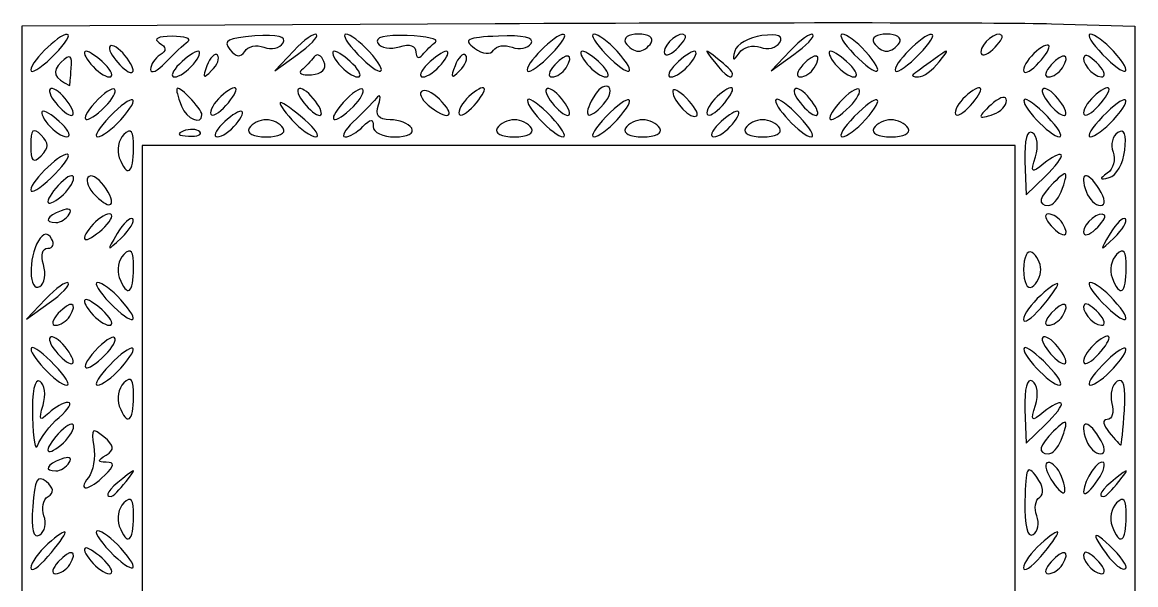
# Model space of a CAD drawing. Extents: x 3 to 159, y 5 to 166.
# Drawn here: x 112.89 to 158.79, y 134.67 to 157.84 of the extents above; entities that cross this region are included whole.
import ezdxf

# ---------------------------------------------------------------- set-up
doc = ezdxf.new("R2010")
doc.units = 0
doc.layers.get('0').update_dxf_attribs({"linetype": 'CONTINUOUS'})

msp = doc.modelspace()

# ---------------------------------------------------------------- linework, layer by layer
at = {"color": 7}
for points in [[(112.88889, 134.767219), (112.88889, 157.691926), (132.37986, 157.78597)], [(155.310417, 157.779046), (158.75, 157.678076), (158.75, 134.760295), (158.75, 111.842513), (135.819444, 111.842513), (112.88889, 111.842513), (112.88889, 134.767219)], [(124.079783, 156.66307), (123.295833, 155.838102), (124.231421, 156.50628)], [(144.540893, 156.66307), (143.756944, 155.838102), (144.692531, 156.50628)], [(154.221804, 152.121895), (154.276184, 150.73404), (155.054752, 151.484806)], [(113.849227, 146.432515), (113.065277, 145.607547), (114.000865, 146.275725)], [(154.221804, 141.891348), (154.276184, 140.503492), (155.054752, 141.254258)]]:
    msp.add_lwpolyline(points, dxfattribs=at)
for points in [[(114.7841, 157.319287)], [(119.714349, 157.042167)], [(125.015371, 157.331248)], [(129.924937, 157.023759)], [(135.24521, 157.319287)], [(138.818056, 156.99807)], [(140.217057, 157.297979)], [(145.476481, 157.331248)], [(149.04861, 156.99807)], [(150.414654, 157.319287)], [(153.269834, 157.297979)], [(122.847383, 156.809579)], [(127.178348, 156.643129)], [(133.077937, 156.809579)], [(137.408901, 156.643129)], [(143.308493, 156.809579)], [(147.639458, 156.643129)], [(155.222223, 156.839678)], [(157.870014, 156.643129)], [(116.290675, 156.116125)], [(117.122223, 156.468903)], [(119.944444, 156.116125)], [(120.934647, 156.478238)], [(125.324648, 156.217857)], [(126.521231, 156.116125)], [(130.175, 156.116125)], [(131.1652, 156.478238)], [(136.751788, 156.116125)], [(140.405556, 156.116125)], [(146.982341, 156.116125)], [(150.681111, 156.20432)], [(157.264605, 156.080544)], [(114.908026, 155.932667)], [(135.304784, 155.963207)], [(142.169444, 155.720151)], [(145.53534, 155.963207)], [(155.765894, 155.963207)], [(137.076982, 155.152569)], [(114.652777, 154.705014)], [(121.708333, 155.075789)], [(124.883333, 154.705014)], [(131.93889, 155.075789)], [(135.11389, 154.705014)], [(140.271164, 154.713414)], [(142.169444, 155.075789)], [(145.344444, 154.705014)], [(152.4, 155.075789)], [(155.575, 154.705014)], [(157.691667, 155.075789)], [(116.307476, 154.369035)], [(126.53803, 154.369035)], [(130.082607, 154.671416)], [(146.999142, 154.369035)], [(153.458333, 154.609564)], [(116.947791, 153.825232)], [(120.297223, 154.024657)], [(124.530556, 153.82307)], [(134.685363, 153.952229)], [(137.408901, 153.825232)], [(144.915919, 153.952229)], [(147.639458, 153.825232)], [(155.146473, 153.952229)], [(157.870014, 153.825232)], [(114.526788, 153.646681)], [(120.201679, 153.330652)], [(121.708333, 153.646681)], [(123.64861, 153.470292)], [(126.929444, 153.540847)], [(133.879167, 153.470292)], [(139.170833, 153.470292)], [(142.169444, 153.646681)], [(144.109723, 153.470292)], [(149.40139, 153.470292)], [(113.665, 153.18807)], [(117.475, 152.658903)], [(153.81111, 134.773069), (153.81111, 152.764736), (135.819444, 152.764736), (117.827777, 152.764736), (117.827777, 134.773069), (117.827777, 116.781403), (135.819444, 116.781403), (153.81111, 116.781403)], [(158.336083, 152.564901)], [(114.7841, 152.380398)], [(155.712687, 152.374037)], [(115.005556, 151.422019)], [(116.349047, 150.978029)], [(155.713644, 150.853311)], [(157.26704, 150.984804)], [(114.826669, 149.938473)], [(117.440646, 149.741682)], [(157.503167, 149.889645)], [(158.36287, 149.741682)], [(116.290675, 149.413347)], [(155.765894, 149.566266)], [(113.761412, 147.855536)], [(117.475, 147.720014)], [(154.869444, 147.649458)], [(158.397223, 147.720014)], [(114.784815, 147.100693)], [(155.575, 147.052557)], [(116.947791, 146.412573)], [(157.870014, 146.412573)], [(114.843674, 145.732651)], [(116.290675, 145.88557)], [(155.765894, 145.732651)], [(157.264605, 145.849989)], [(157.691667, 144.845234)], [(114.652777, 144.474458)], [(116.307476, 144.13848)], [(155.575, 144.474458)], [(114.224252, 143.721684)], [(155.146473, 143.721673)], [(116.947791, 143.594688)], [(157.870014, 143.594677)], [(117.475, 142.428357)], [(155.712687, 142.143488)], [(158.319563, 141.856481)], [(114.409196, 141.56405)], [(115.005556, 141.191472)], [(155.713644, 140.622766)], [(157.26704, 140.754259)], [(114.826669, 139.707927)], [(157.467255, 139.701196)], [(116.290685, 139.1828)], [(155.72195, 139.13231)], [(117.167223, 138.918217)], [(158.089444, 138.918217)], [(113.782933, 137.514576)], [(117.475, 137.489467)], [(154.705156, 137.514576)], [(158.397223, 137.489467)], [(114.652777, 136.822)], [(155.575, 136.822)], [(116.947791, 136.182018)], [(157.711711, 136.282173)], [(114.843674, 135.502094)], [(116.290675, 135.655013)], [(155.765894, 135.502094)], [(157.264605, 135.619432)]]:
    msp.add_lwpolyline(points, close=True, dxfattribs=at)
for points in [[(114.7841, 157.319287), (114.60394, 157.524744), (113.241667, 156.24705), (113.241667, 155.872616)], [(132.37986, 157.78597), (143.099896, 157.837694), (153.418646, 157.834578), (155.310417, 157.779046)], [(135.24521, 157.319287), (135.06505, 157.524744), (133.702777, 156.24705), (133.702777, 155.872616)], [(140.217057, 157.297979), (140.018281, 157.507228), (139.347223, 156.976902), (139.347223, 156.610563)], [(150.414654, 157.319287), (150.234494, 157.524744), (148.872223, 156.24705), (148.872223, 155.872616)], [(153.269834, 157.297979), (153.071057, 157.507228), (152.4, 156.976902), (152.4, 156.610563)], [(114.076382, 156.368264), (114.535477, 156.811671), (114.85395, 157.239631), (114.7841, 157.319287)], [(119.0625, 157.262653), (118.491696, 157.262653), (118.278061, 157.155837), (118.533333, 156.99807)], [(118.533333, 156.99807), (118.839258, 156.808998), (118.850008, 156.664618), (118.570997, 156.49218)], [(118.794742, 156.179121), (119.13254, 156.532529), (119.546367, 156.920899), (119.714349, 157.042167)], [(119.714349, 157.042167), (119.88233, 157.163434), (119.589, 157.262653), (119.0625, 157.262653)], [(122.471818, 157.273186), (121.36446, 157.19553), (121.144916, 157.076775), (121.443208, 156.716788)], [(123.640257, 156.984552), (123.802211, 157.246596), (123.424201, 157.339974), (122.471818, 157.273186)], [(122.847383, 156.809579), (123.151792, 156.692766), (123.508587, 156.771504), (123.640257, 156.984552)], [(125.015371, 157.331248), (124.931972, 157.417483), (124.510956, 157.116803), (124.079783, 156.66307)], [(124.231421, 156.50628), (124.745993, 156.873778), (125.09877, 157.245014), (125.015371, 157.331248)], [(126.227324, 157.350847), (126.056525, 157.350847), (126.279563, 156.975226), (126.722971, 156.516132)], [(127.178348, 156.643129), (126.826084, 157.032374), (126.398126, 157.350847), (126.227324, 157.350847)], [(128.758677, 157.29068), (127.839713, 157.326689), (127.39556, 157.214253), (127.539126, 156.981953)], [(127.539126, 156.981953), (127.663321, 156.781004), (128.069073, 156.713122), (128.440802, 156.831103)], [(129.924937, 157.023759), (130.07844, 157.139416), (129.553629, 157.259531), (128.758677, 157.29068)], [(129.38125, 156.494197), (129.526771, 156.669798), (129.771428, 156.908101), (129.924937, 157.023759)], [(132.519994, 157.268752), (131.20401, 157.211478), (131.04472, 157.1322), (131.531074, 156.776569)], [(133.860032, 156.967107), (134.008535, 157.207391), (133.538936, 157.313098), (132.519994, 157.268752)], [(134.537492, 156.368264), (134.996587, 156.811671), (135.31506, 157.239631), (135.24521, 157.319287)], [(136.45788, 157.350847), (136.287079, 157.350847), (136.51012, 156.975226), (136.953527, 156.516132)], [(137.408901, 156.643129), (137.056641, 157.032374), (136.628682, 157.350847), (136.45788, 157.350847)], [(138.28889, 157.350847), (137.877931, 157.350847), (137.639806, 157.192097), (137.759723, 156.99807)], [(137.759723, 156.99807), (137.879638, 156.804042), (138.117763, 156.645292), (138.28889, 156.645292)], [(138.818056, 156.99807), (138.937971, 157.192097), (138.699846, 157.350847), (138.28889, 157.350847)], [(138.28889, 156.645292), (138.460014, 156.645292), (138.698139, 156.804042), (138.818056, 156.99807)], [(139.840809, 156.719577), (140.112282, 156.969762), (140.281594, 157.230043), (140.217057, 157.297979)], [(143.380717, 157.289708), (142.841459, 157.226321), (142.336232, 156.936333), (142.257989, 156.645292)], [(143.308493, 156.809579), (143.612902, 156.692766), (143.974291, 156.77894), (144.111578, 157.001074)], [(144.111578, 157.001074), (144.281419, 157.275883), (144.047848, 157.368125), (143.380717, 157.289708)], [(145.476481, 157.331248), (145.393082, 157.417483), (144.972066, 157.116803), (144.540893, 156.66307)], [(144.692531, 156.50628), (145.207104, 156.873778), (145.559883, 157.245014), (145.476481, 157.331248)], [(146.688437, 157.350847), (146.517635, 157.350847), (146.740676, 156.975226), (147.184081, 156.516132)], [(147.639458, 156.643129), (147.287194, 157.032374), (146.859236, 157.350847), (146.688437, 157.350847)], [(148.519444, 157.350847), (148.108487, 157.350847), (147.870362, 157.192097), (147.990277, 156.99807)], [(147.990277, 156.99807), (148.110194, 156.804042), (148.348319, 156.645292), (148.519444, 156.645292)], [(149.04861, 156.99807), (149.168527, 157.192097), (148.930402, 157.350847), (148.519444, 157.350847)], [(148.519444, 156.645292), (148.690571, 156.645292), (148.928696, 156.804042), (149.04861, 156.99807)], [(149.706936, 156.368264), (150.16603, 156.811671), (150.484504, 157.239631), (150.414654, 157.319287)], [(152.893586, 156.719577), (153.165059, 156.969762), (153.334371, 157.230043), (153.269834, 157.297979)], [(155.222223, 156.839678), (155.222223, 156.974308), (154.984098, 156.886835), (154.693056, 156.645292)], [(156.918991, 157.350847), (156.748192, 157.350847), (156.97123, 156.975226), (157.414637, 156.516132)], [(157.870014, 156.643129), (157.517751, 157.032374), (157.089792, 157.350847), (156.918991, 157.350847)], [(114.908026, 155.932667), (114.950502, 156.496519), (114.870497, 156.547518), (114.492974, 156.19725)], [(115.516723, 156.645292), (115.382093, 156.645292), (115.469567, 156.407167), (115.71111, 156.116125)], [(116.290675, 156.116125), (115.999633, 156.407167), (115.651354, 156.645292), (115.516723, 156.645292)], [(116.507196, 156.853414), (116.312836, 156.659054), (117.238582, 155.60077), (117.437077, 155.790403)], [(117.122223, 156.468903), (116.872896, 156.769323), (116.596136, 156.942352), (116.507196, 156.853414)], [(120.138833, 156.645292), (120.004202, 156.645292), (119.655921, 156.407167), (119.364879, 156.116125)], [(119.944444, 156.116125), (120.185987, 156.407167), (120.273464, 156.645292), (120.138833, 156.645292)], [(120.934647, 156.478238), (120.82603, 156.586854), (120.62877, 156.391062), (120.49629, 156.043145)], [(121.443208, 156.716788), (121.704735, 156.401171), (121.895608, 156.377506), (122.058176, 156.640542)], [(122.058176, 156.640542), (122.18783, 156.850326), (122.542969, 156.926392), (122.847383, 156.809579)], [(125.324648, 156.217857), (125.22195, 156.485483), (125.039107, 156.572077), (124.91833, 156.410287)], [(125.74728, 156.645292), (125.612649, 156.645292), (125.700123, 156.407167), (125.941667, 156.116125)], [(126.521231, 156.116125), (126.230189, 156.407167), (125.881911, 156.645292), (125.74728, 156.645292)], [(126.722971, 156.516132), (127.688308, 155.516645), (128.095124, 155.6301), (127.178348, 156.643129)], [(128.440802, 156.831103), (128.857534, 156.96337), (129.116667, 156.878701), (129.116667, 156.610268)], [(129.116667, 156.610268), (129.116667, 156.368166), (129.23411, 156.316643), (129.38125, 156.494197)], [(130.369387, 156.645292), (130.234756, 156.645292), (129.886477, 156.407167), (129.595436, 156.116125)], [(130.175, 156.116125), (130.416543, 156.407167), (130.504017, 156.645292), (130.369387, 156.645292)], [(131.1652, 156.478238), (131.056584, 156.586854), (130.859326, 156.391062), (130.726847, 156.043145)], [(131.531074, 156.776569), (131.880131, 156.521333), (132.193107, 156.485817), (132.317638, 156.687312)], [(132.317638, 156.687312), (132.43139, 156.871372), (132.773526, 156.926392), (133.077937, 156.809579)], [(133.077937, 156.809579), (133.382345, 156.692766), (133.734289, 156.763654), (133.860032, 156.967107)], [(135.304784, 155.963207), (135.666755, 156.54889), (135.341865, 156.630106), (134.835395, 156.080544)], [(135.977834, 156.645292), (135.843203, 156.645292), (135.93068, 156.407167), (136.172223, 156.116125)], [(136.751788, 156.116125), (136.460746, 156.407167), (136.112464, 156.645292), (135.977834, 156.645292)], [(136.953527, 156.516132), (137.918865, 155.516645), (138.32568, 155.6301), (137.408901, 156.643129)], [(139.347223, 156.610563), (139.347223, 156.420336), (139.569336, 156.469393), (139.840809, 156.719577)], [(140.599943, 156.645292), (140.465313, 156.645292), (140.117034, 156.407167), (139.825992, 156.116125)], [(140.405556, 156.116125), (140.6471, 156.407167), (140.734574, 156.645292), (140.599943, 156.645292)], [(141.552083, 156.337512), (140.992556, 156.776323), (140.980078, 156.763845), (141.418889, 156.20432)], [(142.257989, 156.645292), (142.149346, 156.241178), (142.191266, 156.22316), (142.435376, 156.569046)], [(142.435376, 156.569046), (142.611179, 156.818152), (143.004082, 156.926392), (143.308493, 156.809579)], [(145.53534, 155.963207), (145.897312, 156.54889), (145.572419, 156.630106), (145.065951, 156.080544)], [(146.20839, 156.645292), (146.07376, 156.645292), (146.161233, 156.407167), (146.402777, 156.116125)], [(146.982341, 156.116125), (146.6913, 156.407167), (146.343021, 156.645292), (146.20839, 156.645292)], [(147.184081, 156.516132), (148.149418, 155.516645), (148.556237, 155.6301), (147.639458, 156.643129)], [(150.681111, 156.20432), (151.128965, 156.77538), (151.112366, 156.782867), (150.459723, 156.304144)], [(152.4, 156.610563), (152.4, 156.420336), (152.622112, 156.469393), (152.893586, 156.719577)], [(154.693056, 156.645292), (154.402015, 156.403749), (154.16389, 156.055471), (154.16389, 155.871342)], [(154.693056, 156.065728), (154.984098, 156.35677), (155.222223, 156.705047), (155.222223, 156.839678)], [(155.765894, 155.963207), (156.127865, 156.54889), (155.802976, 156.630106), (155.296508, 156.080544)], [(157.264605, 156.080544), (157.014418, 156.352016), (156.754139, 156.521328), (156.6862, 156.456793)], [(157.414637, 156.516132), (158.379975, 155.516645), (158.78679, 155.6301), (157.870014, 156.643129)], [(113.241667, 155.872616), (113.241667, 155.701815), (113.617288, 155.924857), (114.076382, 156.368264)], [(114.492974, 156.19725), (114.089685, 155.823082), (114.207144, 155.501059), (114.84229, 155.239583)], [(115.71111, 156.116125), (115.952654, 155.825083), (116.30093, 155.586958), (116.485059, 155.586958)], [(116.485059, 155.586958), (116.669188, 155.586958), (116.581716, 155.825083), (116.290675, 156.116125)], [(117.437077, 155.790403), (117.513235, 155.863159), (117.371548, 156.168483), (117.122223, 156.468903)], [(118.570997, 156.49218), (118.356253, 156.359462), (118.180556, 156.090154), (118.180556, 155.893718)], [(118.180556, 155.893718), (118.180556, 155.697282), (118.45694, 155.825714), (118.794742, 156.179121)], [(119.364879, 156.116125), (119.073837, 155.825083), (118.986366, 155.586958), (119.170495, 155.586958)], [(119.170495, 155.586958), (119.354624, 155.586958), (119.7029, 155.825083), (119.944444, 156.116125)], [(120.693775, 155.845662), (120.934872, 156.084963), (121.043263, 156.369622), (120.934647, 156.478238)], [(124.91833, 156.410287), (124.797553, 156.248498), (124.563576, 156.005577), (124.398381, 155.870463)], [(124.804699, 155.678033), (125.249096, 155.711508), (125.44207, 155.911858), (125.324648, 156.217857)], [(125.941667, 156.116125), (126.18321, 155.825083), (126.531486, 155.586958), (126.715615, 155.586958)], [(126.715615, 155.586958), (126.899744, 155.586958), (126.812273, 155.825083), (126.521231, 156.116125)], [(129.595436, 156.116125), (129.304394, 155.825083), (129.216923, 155.586958), (129.401051, 155.586958)], [(129.401051, 155.586958), (129.58518, 155.586958), (129.933457, 155.825083), (130.175, 156.116125)], [(130.924332, 155.845662), (131.165428, 156.084963), (131.273817, 156.369622), (131.1652, 156.478238)], [(133.702777, 155.872616), (133.702777, 155.701815), (134.078398, 155.924857), (134.537492, 156.368264)], [(134.835395, 156.080544), (134.585213, 155.809072), (134.536156, 155.586958), (134.726384, 155.586958)], [(136.172223, 156.116125), (136.413767, 155.825083), (136.762043, 155.586958), (136.946172, 155.586958)], [(136.946172, 155.586958), (137.130301, 155.586958), (137.042829, 155.825083), (136.751788, 156.116125)], [(139.825992, 156.116125), (139.53495, 155.825083), (139.447479, 155.586958), (139.631608, 155.586958)], [(139.631608, 155.586958), (139.815737, 155.586958), (140.164013, 155.825083), (140.405556, 156.116125)], [(141.418889, 156.20432), (141.879746, 155.616681), (142.169444, 155.429803), (142.169444, 155.720151)], [(142.169444, 155.720151), (142.169444, 155.793408), (141.891631, 156.07122), (141.552083, 156.337512)], [(145.065951, 156.080544), (144.815769, 155.809072), (144.76671, 155.586958), (144.95694, 155.586958)], [(146.402777, 156.116125), (146.64432, 155.825083), (146.992597, 155.586958), (147.176725, 155.586958)], [(147.176725, 155.586958), (147.360854, 155.586958), (147.273383, 155.825083), (146.982341, 156.116125)], [(148.872223, 155.872616), (148.872223, 155.701815), (149.247841, 155.924857), (149.706936, 156.368264)], [(150.459723, 156.304144), (150.071667, 156.019499), (149.688021, 155.741687), (149.607175, 155.686783)], [(149.828565, 155.586958), (150.031172, 155.586958), (150.414818, 155.864771), (150.681111, 156.20432)], [(154.16389, 155.871342), (154.16389, 155.687213), (154.402015, 155.774687), (154.693056, 156.065728)], [(155.296508, 156.080544), (155.046323, 155.809072), (154.997266, 155.586958), (155.187494, 155.586958)], [(156.6862, 156.456793), (156.476954, 156.258017), (157.007277, 155.586958), (157.373616, 155.586958)], [(157.373616, 155.586958), (157.563844, 155.586958), (157.514787, 155.809072), (157.264605, 156.080544)], [(114.84229, 155.239583), (114.849513, 155.236619), (114.879088, 155.548499), (114.908026, 155.932667)], [(120.49629, 156.043145), (120.304846, 155.540367), (120.345367, 155.499846), (120.693775, 155.845662)], [(124.398381, 155.870463), (124.233186, 155.735348), (124.416029, 155.648755), (124.804699, 155.678033)], [(130.726847, 156.043145), (130.535402, 155.540367), (130.57592, 155.499846), (130.924332, 155.845662)], [(134.726384, 155.586958), (134.916608, 155.586958), (135.176887, 155.75627), (135.304784, 155.963207)], [(144.95694, 155.586958), (145.147165, 155.586958), (145.407443, 155.75627), (145.53534, 155.963207)], [(149.607175, 155.686783), (149.526331, 155.631879), (149.62596, 155.586958), (149.828565, 155.586958)], [(155.187494, 155.586958), (155.377719, 155.586958), (155.638, 155.75627), (155.765894, 155.963207)], [(114.652777, 154.705014), (114.403452, 155.005434), (114.12669, 155.178463), (114.037753, 155.089525)], [(116.691685, 155.076754), (116.602722, 155.165717), (116.241722, 154.920033), (115.889458, 154.530788)], [(119.768056, 154.755411), (119.193712, 155.329755), (119.12178, 155.244287), (119.453022, 154.381089)], [(121.708333, 155.075789), (121.708333, 155.21042), (121.470208, 155.122946), (121.179167, 154.881403)], [(124.883333, 154.705014), (124.634009, 155.005434), (124.357246, 155.178463), (124.268307, 155.089525)], [(126.922242, 155.076754), (126.833278, 155.165717), (126.472275, 154.920033), (126.120014, 154.530788)], [(131.93889, 155.075789), (131.93889, 155.21042), (131.700765, 155.122946), (131.409723, 154.881403)], [(135.11389, 154.705014), (134.864562, 155.005434), (134.587803, 155.178463), (134.498863, 155.089525)], [(137.076982, 155.152569), (136.94632, 155.283231), (136.691727, 155.156609), (136.51122, 154.871186)], [(136.743387, 154.343837), (137.057524, 154.657977), (137.207646, 155.021906), (137.076982, 155.152569)], [(140.271164, 154.713414), (139.957024, 155.027554), (139.7, 155.146238), (139.7, 154.977157)], [(142.169444, 155.075789), (142.169444, 155.21042), (141.931319, 155.122946), (141.640277, 154.881403)], [(145.344444, 154.705014), (145.095119, 155.005434), (144.818357, 155.178463), (144.72942, 155.089525)], [(147.383352, 155.076754), (147.294388, 155.165717), (146.933388, 154.920033), (146.581125, 154.530788)], [(152.4, 155.075789), (152.4, 155.21042), (152.161875, 155.122946), (151.870833, 154.881403)], [(155.575, 154.705014), (155.325675, 155.005434), (155.048913, 155.178463), (154.959973, 155.089525)], [(157.691667, 155.075789), (157.691667, 155.21042), (157.453542, 155.122946), (157.1625, 154.881403)], [(114.037753, 155.089525), (113.843393, 154.895165), (114.769138, 153.836881), (114.967631, 154.026514)], [(114.967631, 154.026514), (115.043789, 154.09927), (114.902104, 154.404594), (114.652777, 154.705014)], [(116.307476, 154.369035), (116.607757, 154.669316), (116.780649, 154.987789), (116.691685, 155.076754)], [(116.947791, 153.825232), (117.86457, 154.838262), (117.457752, 154.951716), (116.492414, 153.952229)], [(120.297223, 154.024657), (120.297223, 154.13553), (120.059098, 154.464369), (119.768056, 154.755411)], [(121.179167, 154.881403), (120.888125, 154.63986), (120.65, 154.291582), (120.65, 154.107453)], [(121.179167, 154.30184), (121.470208, 154.592881), (121.708333, 154.941159), (121.708333, 155.075789)], [(124.268307, 155.089525), (124.073949, 154.895165), (124.999694, 153.836881), (125.198188, 154.026514)], [(125.198188, 154.026514), (125.274345, 154.09927), (125.132658, 154.404594), (124.883333, 154.705014)], [(127.47425, 154.701838), (127.310428, 154.506062), (126.887237, 154.0695), (126.533828, 153.731699)], [(126.53803, 154.369035), (126.83831, 154.669316), (127.011205, 154.987789), (126.922242, 155.076754)], [(127.573519, 154.440431), (127.689494, 154.800956), (127.648195, 154.909707), (127.47425, 154.701838)], [(129.340536, 154.98768), (129.223439, 154.870584), (129.402726, 154.573623), (129.738956, 154.327767)], [(130.082607, 154.671416), (129.791566, 154.962458), (129.457633, 155.104776), (129.340536, 154.98768)], [(131.409723, 154.881403), (131.118681, 154.63986), (130.880556, 154.291582), (130.880556, 154.107453)], [(131.409723, 154.30184), (131.700765, 154.592881), (131.93889, 154.941159), (131.93889, 155.075789)], [(134.685363, 153.952229), (134.241953, 154.411322), (133.813995, 154.729795), (133.734336, 154.659947)], [(134.498863, 155.089525), (134.304503, 154.895165), (135.230248, 153.836881), (135.428744, 154.026514)], [(135.428744, 154.026514), (135.504902, 154.09927), (135.363215, 154.404594), (135.11389, 154.705014)], [(136.51122, 154.871186), (135.984147, 154.037763), (136.122667, 153.72312), (136.743387, 154.343837)], [(137.408901, 153.825232), (138.32568, 154.838262), (137.918865, 154.951716), (136.953527, 153.952229)], [(139.7, 154.977157), (139.7, 154.577632), (140.488858, 153.788777), (140.688618, 153.988539)], [(140.688618, 153.988539), (140.773158, 154.07308), (140.585304, 154.399273), (140.271164, 154.713414)], [(141.640277, 154.881403), (141.349235, 154.63986), (141.11111, 154.291582), (141.11111, 154.107453)], [(141.640277, 154.30184), (141.931319, 154.592881), (142.169444, 154.941159), (142.169444, 155.075789)], [(144.915919, 153.952229), (144.472509, 154.411322), (144.044551, 154.729795), (143.964893, 154.659947)], [(144.72942, 155.089525), (144.535059, 154.895165), (145.460805, 153.836881), (145.659298, 154.026514)], [(145.659298, 154.026514), (145.735455, 154.09927), (145.593771, 154.404594), (145.344444, 154.705014)], [(146.999142, 154.369035), (147.299423, 154.669316), (147.472315, 154.987789), (147.383352, 155.076754)], [(147.639458, 153.825232), (148.556237, 154.838262), (148.149418, 154.951716), (147.184081, 153.952229)], [(151.870833, 154.881403), (151.579792, 154.63986), (151.341667, 154.291582), (151.341667, 154.107453)], [(151.870833, 154.30184), (152.161875, 154.592881), (152.4, 154.941159), (152.4, 155.075789)], [(153.458333, 154.609564), (153.458333, 154.816047), (153.234176, 154.78176), (152.929167, 154.528625)], [(155.146473, 153.952229), (154.703063, 154.411322), (154.275105, 154.729795), (154.195449, 154.659947)], [(154.959973, 155.089525), (154.765616, 154.895165), (155.691361, 153.836881), (155.889854, 154.026514)], [(155.889854, 154.026514), (155.966012, 154.09927), (155.824325, 154.404594), (155.575, 154.705014)], [(157.1625, 154.881403), (156.871458, 154.63986), (156.633333, 154.291582), (156.633333, 154.107453)], [(157.1625, 154.30184), (157.453542, 154.592881), (157.691667, 154.941159), (157.691667, 155.075789)], [(157.870014, 153.825232), (158.78679, 154.838262), (158.379975, 154.951716), (157.414637, 153.952229)], [(115.889458, 154.530788), (115.141409, 153.704205), (115.502804, 153.564363), (116.307476, 154.369035)], [(119.453022, 154.381089), (119.654278, 153.85662), (120.297223, 153.585162), (120.297223, 154.024657)], [(120.65, 154.107453), (120.65, 153.923324), (120.888125, 154.010798), (121.179167, 154.30184)], [(123.539956, 154.528625), (123.442558, 154.528625), (123.650203, 154.211125), (124.00139, 153.82307)], [(124.530556, 153.82307), (124.083125, 154.211125), (123.637355, 154.528625), (123.539956, 154.528625)], [(126.120014, 154.530788), (125.371966, 153.704205), (125.733358, 153.564363), (126.53803, 154.369035)], [(128.048586, 153.82307), (127.566528, 153.82307), (127.431408, 153.998665), (127.573519, 154.440431)], [(129.738956, 154.327767), (130.53028, 153.749137), (130.767582, 153.986439), (130.082607, 154.671416)], [(130.880556, 154.107453), (130.880556, 153.923324), (131.118681, 154.010798), (131.409723, 154.30184)], [(133.734336, 154.659947), (133.52888, 154.479786), (134.806574, 153.117514), (135.181009, 153.117514)], [(141.11111, 154.107453), (141.11111, 153.923324), (141.349235, 154.010798), (141.640277, 154.30184)], [(143.964893, 154.659947), (143.759436, 154.479786), (145.03713, 153.117514), (145.411563, 153.117514)], [(146.581125, 154.530788), (145.833076, 153.704205), (146.19447, 153.564363), (146.999142, 154.369035)], [(151.341667, 154.107453), (151.341667, 153.923324), (151.579792, 154.010798), (151.870833, 154.30184)], [(152.929167, 154.528625), (152.638125, 154.287082), (152.4, 154.034501), (152.4, 153.967335)], [(152.929167, 154.048274), (153.220208, 154.159957), (153.458333, 154.412538), (153.458333, 154.609564)], [(154.195449, 154.659947), (153.98999, 154.479786), (155.267684, 153.117514), (155.64212, 153.117514)], [(156.633333, 154.107453), (156.633333, 153.923324), (156.871458, 154.010798), (157.1625, 154.30184)], [(113.752834, 154.175847), (113.618203, 154.175847), (113.70568, 153.937722), (113.947223, 153.646681)], [(114.526788, 153.646681), (114.235746, 153.937722), (113.887464, 154.175847), (113.752834, 154.175847)], [(116.492414, 153.952229), (116.04901, 153.493136), (115.825969, 153.117514), (115.99677, 153.117514)], [(115.99677, 153.117514), (116.167569, 153.117514), (116.595528, 153.435987), (116.947791, 153.825232)], [(121.90272, 154.175847), (121.768089, 154.175847), (121.41981, 153.937722), (121.128769, 153.646681)], [(121.708333, 153.646681), (121.949877, 153.937722), (122.037351, 154.175847), (121.90272, 154.175847)], [(122.943056, 153.82307), (122.674917, 153.82307), (122.357417, 153.66432), (122.2375, 153.470292)], [(123.64861, 153.470292), (123.528696, 153.66432), (123.211196, 153.82307), (122.943056, 153.82307)], [(124.00139, 153.82307), (124.352577, 153.435014), (124.798347, 153.117514), (124.99199, 153.117514)], [(124.99199, 153.117514), (125.185633, 153.117514), (124.977993, 153.435014), (124.530556, 153.82307)], [(126.929444, 153.540847), (127.258702, 153.870106), (127.352777, 153.870106), (127.352777, 153.540847)], [(128.940277, 153.470292), (128.820362, 153.66432), (128.419101, 153.82307), (128.048586, 153.82307)], [(133.17361, 153.82307), (132.905471, 153.82307), (132.587971, 153.66432), (132.468056, 153.470292)], [(133.879167, 153.470292), (133.75925, 153.66432), (133.44175, 153.82307), (133.17361, 153.82307)], [(135.181009, 153.117514), (135.351808, 153.117514), (135.12877, 153.493136), (134.685363, 153.952229)], [(136.953527, 153.952229), (136.51012, 153.493136), (136.287079, 153.117514), (136.457881, 153.117514)], [(136.457881, 153.117514), (136.628682, 153.117514), (137.056641, 153.435987), (137.408901, 153.825232)], [(138.465277, 153.82307), (138.197138, 153.82307), (137.879638, 153.66432), (137.759723, 153.470292)], [(139.170833, 153.470292), (139.050916, 153.66432), (138.733416, 153.82307), (138.465277, 153.82307)], [(142.363833, 154.175847), (142.229202, 154.175847), (141.880921, 153.937722), (141.589879, 153.646681)], [(142.169444, 153.646681), (142.410987, 153.937722), (142.498464, 154.175847), (142.363833, 154.175847)], [(143.404167, 153.82307), (143.136027, 153.82307), (142.818527, 153.66432), (142.69861, 153.470292)], [(144.109723, 153.470292), (143.989806, 153.66432), (143.672306, 153.82307), (143.404167, 153.82307)], [(145.411563, 153.117514), (145.582365, 153.117514), (145.359324, 153.493136), (144.915919, 153.952229)], [(147.184081, 153.952229), (146.740676, 153.493136), (146.517635, 153.117514), (146.688437, 153.117514)], [(146.688437, 153.117514), (146.859236, 153.117514), (147.287194, 153.435987), (147.639458, 153.825232)], [(148.695833, 153.82307), (148.427694, 153.82307), (148.110194, 153.66432), (147.990277, 153.470292)], [(149.40139, 153.470292), (149.281473, 153.66432), (148.963973, 153.82307), (148.695833, 153.82307)], [(152.4, 153.967335), (152.4, 153.900168), (152.638125, 153.93659), (152.929167, 154.048274)], [(155.64212, 153.117514), (155.812921, 153.117514), (155.58988, 153.493136), (155.146473, 153.952229)], [(157.414637, 153.952229), (156.97123, 153.493136), (156.748192, 153.117514), (156.918991, 153.117514)], [(156.918991, 153.117514), (157.089793, 153.117514), (157.517751, 153.435987), (157.870014, 153.825232)], [(113.665, 153.18807), (113.335742, 153.517329), (113.241667, 153.423255), (113.241667, 152.764736)], [(113.947223, 153.646681), (114.188767, 153.355639), (114.537043, 153.117514), (114.721172, 153.117514)], [(114.721172, 153.117514), (114.905301, 153.117514), (114.817829, 153.355639), (114.526788, 153.646681)], [(117.475, 152.658903), (117.475, 153.368336), (117.373022, 153.509425), (117.075381, 153.211782)], [(119.525521, 153.358503), (119.244099, 153.245887), (119.327689, 153.162293), (119.738659, 153.145366)], [(120.201679, 153.330651), (120.084456, 153.447876), (119.78018, 153.460409), (119.525521, 153.358503)], [(119.738659, 153.145366), (120.110544, 153.130049), (120.318903, 153.213427), (120.201679, 153.330652)], [(121.128769, 153.646681), (120.837727, 153.355639), (120.750256, 153.117514), (120.934385, 153.117514)], [(120.934385, 153.117514), (121.118514, 153.117514), (121.46679, 153.355639), (121.708333, 153.646681)], [(122.2375, 153.470292), (122.113355, 153.26942), (122.417165, 153.117514), (122.943056, 153.117514)], [(122.943056, 153.117514), (123.468945, 153.117514), (123.772758, 153.26942), (123.64861, 153.470292)], [(126.533828, 153.731699), (126.180424, 153.393897), (126.029612, 153.117514), (126.198691, 153.117514)], [(126.198691, 153.117514), (126.367773, 153.117514), (126.69661, 153.308014), (126.929444, 153.540847)], [(127.352777, 153.540847), (127.352777, 153.308014), (127.759023, 153.117514), (128.255543, 153.117514)], [(128.255543, 153.117514), (128.767552, 153.117514), (129.063933, 153.270211), (128.940277, 153.470292)], [(132.468056, 153.470292), (132.343909, 153.26942), (132.647722, 153.117514), (133.17361, 153.117514)], [(133.17361, 153.117514), (133.699501, 153.117514), (134.003312, 153.26942), (133.879167, 153.470292)], [(137.759723, 153.470292), (137.635575, 153.26942), (137.939388, 153.117514), (138.465277, 153.117514)], [(138.465277, 153.117514), (138.991168, 153.117514), (139.294978, 153.26942), (139.170833, 153.470292)], [(141.589879, 153.646681), (141.298837, 153.355639), (141.211366, 153.117514), (141.395495, 153.117514)], [(141.395495, 153.117514), (141.579624, 153.117514), (141.9279, 153.355639), (142.169444, 153.646681)], [(142.69861, 153.470292), (142.574465, 153.26942), (142.878278, 153.117514), (143.404167, 153.117514)], [(143.404167, 153.117514), (143.930055, 153.117514), (144.233868, 153.26942), (144.109723, 153.470292)], [(147.990277, 153.470292), (147.866132, 153.26942), (148.169945, 153.117514), (148.695833, 153.117514)], [(148.695833, 153.117514), (149.221722, 153.117514), (149.525535, 153.26942), (149.40139, 153.470292)], [(154.532782, 153.283944), (154.301447, 153.426917), (154.187369, 153.000639), (154.221804, 152.121895)], [(158.336083, 152.564901), (158.4145, 153.232032), (158.322245, 153.465603), (158.047449, 153.295762)], [(113.665, 152.341403), (113.994258, 152.670662), (113.994258, 152.858811), (113.665, 153.18807)], [(117.075381, 153.211782), (116.855589, 152.991991), (116.77123, 152.563366), (116.887919, 152.259282)], [(154.656517, 152.296843), (154.789412, 152.715556), (154.733731, 153.159751), (154.532782, 153.283944)], [(158.047449, 153.295762), (157.825313, 153.158474), (157.739141, 152.797086), (157.855954, 152.492675)], [(113.241667, 152.764736), (113.241667, 152.106218), (113.335742, 152.012144), (113.665, 152.341403)], [(114.7841, 152.380398), (114.60394, 152.585856), (113.241667, 151.308161), (113.241667, 150.933727)], [(116.887919, 152.259282), (117.210861, 151.417704), (117.475, 151.5975), (117.475, 152.658903)], [(155.712687, 152.374037), (155.646334, 152.450193), (155.327191, 152.292688), (155.003471, 152.024026)], [(157.855954, 152.492675), (157.972768, 152.188265), (157.864527, 151.795362), (157.615422, 151.619557)], [(157.691667, 151.44217), (157.982708, 151.520411), (158.272694, 152.025641), (158.336083, 152.564901)], [(114.076382, 151.429375), (114.535477, 151.872782), (114.85395, 152.300742), (114.7841, 152.380398)], [(155.003471, 152.024026), (154.478633, 151.588449), (154.441059, 151.617993), (154.656517, 152.296843)], [(155.054752, 151.484806), (155.482965, 151.897727), (155.779033, 152.297881), (155.712687, 152.374037)], [(115.005556, 151.422019), (115.005556, 151.606148), (114.767431, 151.518675), (114.47639, 151.227633)], [(115.644012, 151.488546), (115.490752, 151.393825), (115.562213, 151.092632), (115.80282, 150.819228)], [(116.349047, 150.978029), (116.114542, 151.353534), (115.797277, 151.583266), (115.644012, 151.488546)], [(155.713644, 150.853311), (156.044887, 151.716509), (155.972954, 151.801977), (155.39861, 151.227633)], [(157.26704, 150.984804), (156.780283, 151.764221), (156.437565, 151.66707), (156.755071, 150.839673)], [(157.615422, 151.619557), (157.269537, 151.375451), (157.287553, 151.33353), (157.691667, 151.44217)], [(113.241667, 150.933727), (113.241667, 150.762926), (113.617288, 150.985968), (114.076382, 151.429375)], [(114.47639, 151.227633), (114.185348, 150.936591), (113.947223, 150.588314), (113.947223, 150.453683)], [(114.47639, 150.64807), (114.767431, 150.889613), (115.005556, 151.23789), (115.005556, 151.422019)], [(155.39861, 151.227633), (154.798874, 150.627896), (154.722483, 150.295292), (155.184478, 150.295292)], [(113.947223, 150.453683), (113.947223, 150.319053), (114.185348, 150.406527), (114.47639, 150.64807)], [(115.80282, 150.819228), (116.453277, 150.080089), (116.839669, 150.19242), (116.349047, 150.978029)], [(155.184478, 150.295292), (155.357748, 150.295292), (155.595873, 150.5464), (155.713644, 150.853311)], [(156.755071, 150.839673), (156.869963, 150.540264), (157.129046, 150.295292), (157.330807, 150.295292)], [(157.330807, 150.295292), (157.562992, 150.295292), (157.539582, 150.548392), (157.26704, 150.984804)], [(114.826669, 149.938473), (114.950261, 150.138449), (114.808651, 150.197591), (114.494712, 150.077119)], [(157.503167, 149.889645), (157.304391, 150.098895), (156.633333, 149.568569), (156.633333, 149.20223)], [(114.494712, 150.077119), (113.883554, 149.842595), (113.771733, 149.589736), (114.27918, 149.589736)], [(114.27918, 149.589736), (114.461756, 149.589736), (114.708128, 149.746668), (114.826669, 149.938473)], [(116.485059, 149.942514), (116.30093, 149.942514), (115.952654, 149.704389), (115.71111, 149.413347)], [(116.290675, 149.413347), (116.581716, 149.704389), (116.669188, 149.942514), (116.485059, 149.942514)], [(117.440646, 149.741682), (117.347839, 149.834491), (117.061734, 149.560459), (116.804861, 149.13272)], [(116.973604, 148.963976), (117.323288, 149.298904), (117.533454, 149.648872), (117.440646, 149.741682)], [(155.187494, 149.942514), (154.997266, 149.942514), (155.046323, 149.720401), (155.296508, 149.448928)], [(155.765894, 149.566266), (155.638, 149.773202), (155.377719, 149.942514), (155.187494, 149.942514)], [(157.126919, 149.311244), (157.398392, 149.561429), (157.567704, 149.821709), (157.503167, 149.889645)], [(158.36287, 149.741682), (158.270059, 149.834491), (157.983957, 149.560459), (157.727081, 149.13272)], [(157.895827, 148.963976), (158.245511, 149.298904), (158.455678, 149.648872), (158.36287, 149.741682)], [(114.100335, 148.921844), (113.932121, 149.194023), (113.767169, 149.167309), (113.555748, 148.83365)], [(115.71111, 149.413347), (115.469567, 149.122306), (115.382093, 148.884181), (115.516724, 148.884181)], [(115.516724, 148.884181), (115.651354, 148.884181), (115.999633, 149.122306), (116.290675, 149.413347)], [(155.296508, 149.448928), (155.802976, 148.899366), (156.127865, 148.980582), (155.765894, 149.566266)], [(156.633333, 149.20223), (156.633333, 149.012003), (156.855446, 149.06106), (157.126919, 149.311244)], [(113.555748, 148.83365), (113.12221, 148.149436), (113.163718, 146.677699), (113.608795, 146.952772)], [(113.94427, 148.531403), (114.162821, 148.531403), (114.233052, 148.707101), (114.100335, 148.921844)], [(116.804861, 149.13272), (116.358625, 148.389661), (116.366142, 148.382144), (116.973604, 148.963976)], [(157.727081, 149.13272), (157.280845, 148.389661), (157.288365, 148.382144), (157.895827, 148.963976)], [(113.761412, 147.855536), (113.636703, 148.248452), (113.713257, 148.531403), (113.94427, 148.531403)], [(117.075381, 148.272893), (116.855589, 148.053102), (116.77123, 147.624477), (116.887919, 147.320393)], [(117.475, 147.720014), (117.475, 148.429447), (117.373022, 148.570536), (117.075381, 148.272893)], [(154.516667, 148.355014), (154.315795, 148.47916), (154.16389, 148.175348), (154.16389, 147.649458)], [(154.869444, 147.649458), (154.869444, 147.917598), (154.710694, 148.235098), (154.516667, 148.355014)], [(157.997602, 148.272893), (157.777812, 148.053102), (157.693453, 147.624477), (157.810139, 147.320393)], [(158.397223, 147.720014), (158.397223, 148.429447), (158.295245, 148.570536), (157.997602, 148.272893)], [(113.608795, 146.952772), (113.810714, 147.077565), (113.879395, 147.483809), (113.761412, 147.855536)], [(116.887919, 147.320393), (117.210861, 146.478815), (117.475, 146.658611), (117.475, 147.720014)], [(154.16389, 147.649458), (154.16389, 147.123568), (154.315795, 146.819757), (154.516667, 146.943903)], [(154.516667, 146.943903), (154.710694, 147.063819), (154.869444, 147.381319), (154.869444, 147.649458)], [(157.810139, 147.320393), (158.133084, 146.478815), (158.397223, 146.658611), (158.397223, 147.720014)], [(114.784815, 147.100693), (114.701415, 147.186928), (114.2804, 146.886247), (113.849227, 146.432515)], [(114.000865, 146.275725), (114.515437, 146.643223), (114.868217, 147.014458), (114.784815, 147.100693)], [(115.99677, 147.120292), (115.825969, 147.120292), (116.04901, 146.74467), (116.492414, 146.285577)], [(116.947791, 146.412573), (116.595528, 146.801819), (116.167569, 147.120292), (115.99677, 147.120292)], [(155.575, 147.052557), (155.575, 147.149955), (155.2575, 146.94231), (154.869444, 146.591125)], [(154.869444, 146.061958), (155.2575, 146.50939), (155.575, 146.95516), (155.575, 147.052557)], [(156.918991, 147.120292), (156.748192, 147.120292), (156.97123, 146.74467), (157.414637, 146.285577)], [(157.870014, 146.412573), (157.517751, 146.801819), (157.089792, 147.120292), (156.918991, 147.120292)], [(115.516724, 146.414736), (115.382093, 146.414736), (115.469567, 146.176611), (115.71111, 145.88557)], [(116.290675, 145.88557), (115.999633, 146.176611), (115.651354, 146.414736), (115.516724, 146.414736)], [(154.869444, 146.591125), (154.48139, 146.23994), (154.16389, 145.79417), (154.16389, 145.600526)], [(114.843674, 145.732651), (115.205645, 146.318335), (114.880752, 146.399551), (114.374284, 145.849989)], [(116.492414, 146.285577), (117.457752, 145.28609), (117.86457, 145.399544), (116.947791, 146.412573)], [(154.16389, 145.600526), (154.16389, 145.406882), (154.48139, 145.614528), (154.869444, 146.061958)], [(155.765894, 145.732651), (156.127865, 146.318335), (155.802976, 146.399551), (155.296508, 145.849989)], [(156.6862, 146.226237), (156.476954, 146.027461), (157.007277, 145.356403), (157.373616, 145.356403)], [(157.264605, 145.849989), (157.014418, 146.121461), (156.754139, 146.290773), (156.6862, 146.226237)], [(157.414637, 146.285577), (158.379975, 145.28609), (158.78679, 145.399544), (157.870014, 146.412573)], [(114.374284, 145.849989), (114.124102, 145.578516), (114.075043, 145.356403), (114.265273, 145.356403)], [(114.265273, 145.356403), (114.455498, 145.356403), (114.715777, 145.525715), (114.843674, 145.732651)], [(115.71111, 145.88557), (115.952654, 145.594528), (116.30093, 145.356403), (116.485059, 145.356403)], [(116.485059, 145.356403), (116.669188, 145.356403), (116.581716, 145.594528), (116.290675, 145.88557)], [(155.296508, 145.849989), (155.046323, 145.578516), (154.997266, 145.356403), (155.187494, 145.356403)], [(155.187494, 145.356403), (155.377719, 145.356403), (155.638, 145.525715), (155.765894, 145.732651)], [(157.373616, 145.356403), (157.563844, 145.356403), (157.514787, 145.578516), (157.264605, 145.849989)], [(114.037753, 144.858969), (113.843393, 144.664609), (114.769138, 143.606326), (114.967631, 143.795958)], [(114.652777, 144.474458), (114.403452, 144.774878), (114.12669, 144.947908), (114.037753, 144.858969)], [(116.691685, 144.846198), (116.602722, 144.935162), (116.241722, 144.689478), (115.889458, 144.300232)], [(116.307476, 144.13848), (116.607757, 144.438761), (116.780649, 144.757234), (116.691685, 144.846198)], [(116.947791, 143.594688), (117.86457, 144.607717), (117.457752, 144.721171), (116.492414, 143.721684)], [(154.959973, 144.858969), (154.765616, 144.664609), (155.691361, 143.606326), (155.889854, 143.795958)], [(155.575, 144.474458), (155.325675, 144.774878), (155.048913, 144.947908), (154.959973, 144.858969)], [(157.1625, 144.650847), (156.871458, 144.409304), (156.633333, 144.061027), (156.633333, 143.876898)], [(157.691667, 144.845234), (157.691667, 144.979864), (157.453542, 144.892391), (157.1625, 144.650847)], [(157.1625, 144.071284), (157.453542, 144.362326), (157.691667, 144.710603), (157.691667, 144.845234)], [(157.870014, 143.594677), (158.78679, 144.607706), (158.379975, 144.721161), (157.414637, 143.721673)], [(113.273226, 144.429402), (113.067769, 144.249241), (114.345463, 142.886968), (114.719896, 142.886968)], [(114.224252, 143.721684), (113.780843, 144.180777), (113.352884, 144.49925), (113.273226, 144.429402)], [(114.967631, 143.795958), (115.043789, 143.868714), (114.902104, 144.174039), (114.652777, 144.474458)], [(115.889458, 144.300232), (115.141409, 143.47365), (115.502804, 143.333807), (116.307476, 144.13848)], [(154.195449, 144.429392), (153.98999, 144.24923), (155.267684, 142.886958), (155.64212, 142.886958)], [(155.146473, 143.721673), (154.703063, 144.180766), (154.275105, 144.49924), (154.195449, 144.429392)], [(155.889854, 143.795958), (155.966012, 143.868714), (155.824325, 144.174039), (155.575, 144.474458)], [(114.719896, 142.886968), (114.890698, 142.886968), (114.667657, 143.262592), (114.224252, 143.721684)], [(116.492414, 143.721684), (116.04901, 143.262592), (115.825969, 142.886968), (115.99677, 142.886968)], [(155.64212, 142.886958), (155.812921, 142.886958), (155.58988, 143.262581), (155.146473, 143.721673)], [(156.633333, 143.876898), (156.633333, 143.692769), (156.871458, 143.780242), (157.1625, 144.071284)], [(157.414637, 143.721673), (156.97123, 143.262581), (156.748192, 142.886958), (156.918991, 142.886958)], [(115.99677, 142.886968), (116.167569, 142.886968), (116.595528, 143.205442), (116.947791, 143.594688)], [(117.475, 142.428357), (117.475, 143.137791), (117.373022, 143.27888), (117.075381, 142.981237)], [(156.918991, 142.886958), (157.089793, 142.886958), (157.517751, 143.205431), (157.870014, 143.594677)], [(158.319563, 141.856481), (158.387444, 142.845179), (158.295194, 143.218324), (158.024245, 143.050872)], [(113.621407, 143.046692), (113.400903, 143.182973), (113.281907, 142.627453), (113.306614, 141.577076)], [(113.745531, 142.063528), (113.872245, 142.483763), (113.816392, 142.926187), (113.621407, 143.046692)], [(117.075381, 142.981237), (116.855589, 142.761446), (116.77123, 142.332821), (116.887919, 142.028736)], [(154.532782, 143.053396), (154.301447, 143.196369), (154.187369, 142.770093), (154.221804, 141.891348)], [(154.656517, 142.066296), (154.789412, 142.485007), (154.733731, 142.929204), (154.532782, 143.053396)], [(158.024245, 143.050872), (157.80752, 142.91693), (157.708544, 142.507756), (157.804294, 142.141599)], [(116.887919, 142.028736), (117.210861, 141.187157), (117.475, 141.366954), (117.475, 142.428357)], [(113.978129, 141.74044), (113.600778, 141.38103), (113.557756, 141.440786), (113.745531, 142.063528)], [(114.777311, 142.181413), (114.592399, 142.181413), (114.232767, 141.982976), (113.978129, 141.74044)], [(114.409196, 141.56405), (114.79657, 141.903601), (114.962223, 142.181413), (114.777311, 142.181413)], [(155.003471, 141.793479), (154.478633, 141.3579), (154.441059, 141.387446), (154.656517, 142.066296)], [(155.712687, 142.143488), (155.646334, 142.219646), (155.327191, 142.062139), (155.003471, 141.793479)], [(155.054752, 141.254258), (155.482965, 141.66718), (155.779033, 142.067333), (155.712687, 142.143488)], [(157.804294, 142.141599), (157.90005, 141.775439), (157.815063, 141.475857), (157.615445, 141.475857)], [(158.175833, 140.418039), (158.200598, 140.418304), (158.265262, 141.065623), (158.319563, 141.856481)], [(113.306614, 141.577076), (113.328442, 140.64828), (113.427002, 140.126482), (113.525604, 140.417524)], [(113.525604, 140.417524), (113.624204, 140.708565), (114.02182, 141.224503), (114.409196, 141.56405)], [(115.005556, 141.191472), (115.005556, 141.375604), (114.767431, 141.28813), (114.47639, 140.997088)], [(155.713644, 140.622766), (156.044887, 141.485964), (155.972954, 141.57143), (155.39861, 140.997088)], [(157.26704, 140.754259), (156.780283, 141.533676), (156.437565, 141.436524), (156.755071, 140.609127)], [(157.615445, 141.475857), (157.400575, 141.475857), (157.431676, 141.25996), (157.691667, 140.94669)], [(114.47639, 140.997088), (114.185348, 140.706046), (113.947223, 140.357767), (113.947223, 140.223137)], [(114.47639, 140.417524), (114.767431, 140.659067), (115.005556, 141.007343), (115.005556, 141.191472)], [(116.251971, 140.760603), (115.775412, 141.156116), (115.719585, 141.104324), (115.83815, 140.376685)], [(155.39861, 140.997088), (154.798874, 140.397349), (154.722483, 140.064747), (155.184478, 140.064747)], [(157.691667, 140.94669), (157.93321, 140.655649), (158.151087, 140.417756), (158.175833, 140.418039)], [(116.345179, 140.013095), (116.710288, 140.244698), (116.691434, 140.395883), (116.251971, 140.760603)], [(155.184478, 140.064747), (155.357748, 140.064747), (155.595873, 140.315855), (155.713644, 140.622766)], [(156.755071, 140.609127), (156.869963, 140.309716), (157.129046, 140.064747), (157.330807, 140.064747)], [(157.330807, 140.064747), (157.562992, 140.064747), (157.539582, 140.317847), (157.26704, 140.754259)], [(113.947223, 140.223137), (113.947223, 140.088506), (114.185348, 140.17598), (114.47639, 140.417524)], [(115.83815, 140.376685), (115.913532, 139.914077), (115.816983, 139.337142), (115.623581, 139.094607)], [(116.353672, 139.71737), (115.974135, 139.721762), (115.972556, 139.776727), (116.345179, 140.013095)], [(114.494712, 139.846574), (113.883554, 139.61205), (113.771733, 139.35919), (114.27918, 139.35919)], [(114.27918, 139.35919), (114.461756, 139.35919), (114.708128, 139.516123), (114.826669, 139.707927)], [(114.826669, 139.707927), (114.950261, 139.907902), (114.808651, 139.967044), (114.494712, 139.846574)], [(116.290675, 139.1828), (116.698207, 139.590336), (116.71269, 139.713211), (116.353672, 139.71737)], [(154.707847, 139.102904), (154.311911, 139.644379), (154.249477, 139.517911), (154.221368, 138.117506)], [(155.18149, 139.711967), (155.006577, 139.711967), (155.05724, 139.401688), (155.294073, 139.022455)], [(155.72195, 139.13231), (155.599609, 139.451122), (155.356401, 139.711967), (155.18149, 139.711967)], [(157.467255, 139.701196), (157.273098, 139.89535), (156.646668, 138.985644), (156.638733, 138.498014)], [(157.133658, 138.850238), (157.408835, 139.226565), (157.558952, 139.609497), (157.467255, 139.701196)], [(113.875725, 138.918749), (113.515741, 139.21704), (113.396985, 138.9975), (113.319327, 137.890142)], [(115.623581, 139.094607), (115.12918, 138.474582), (115.651521, 138.543639), (116.290685, 139.1828)], [(117.167223, 138.918217), (117.606032, 139.477742), (117.593554, 139.49022), (117.034027, 139.051411)], [(154.827425, 138.274875), (155.026537, 138.397933), (154.978103, 138.733305), (154.707847, 139.102904)], [(155.294073, 139.022455), (155.793427, 138.222868), (156.046046, 138.287726), (155.72195, 139.13231)], [(158.089444, 138.918217), (158.528255, 139.477742), (158.515778, 139.49022), (157.95625, 139.051411)], [(113.95197, 138.303783), (114.215008, 138.466346), (114.191344, 138.657224), (113.875725, 138.918749)], [(117.034027, 139.051411), (116.446387, 138.590552), (116.259512, 138.300857), (116.549861, 138.300857)], [(116.549861, 138.300857), (116.623116, 138.300857), (116.900928, 138.578669), (117.167223, 138.918217)], [(156.638733, 138.498014), (156.635902, 138.315409), (156.858481, 138.47391), (157.133658, 138.850238)], [(157.95625, 139.051411), (157.36861, 138.590552), (157.181733, 138.300857), (157.472084, 138.300857)], [(157.472084, 138.300857), (157.545339, 138.300857), (157.823151, 138.578669), (158.089444, 138.918217)], [(113.782933, 137.514576), (113.666122, 137.818984), (113.742187, 138.174129), (113.95197, 138.303783)], [(117.475, 137.489467), (117.475, 138.198902), (117.373022, 138.339989), (117.075381, 138.042348)], [(154.705156, 137.514576), (154.588345, 137.818984), (154.643362, 138.16112), (154.827425, 138.274875)], [(158.397223, 137.489467), (158.397223, 138.198902), (158.295245, 138.339989), (157.997602, 138.042348)], [(113.319327, 137.890142), (113.252538, 136.937755), (113.345926, 136.559748), (113.607964, 136.721699)], [(117.075381, 138.042348), (116.855589, 137.822556), (116.77123, 137.393931), (116.887919, 137.089848)], [(154.221368, 138.117506), (154.200863, 137.095719), (154.321693, 136.592844), (154.55333, 136.736005)], [(157.997602, 138.042348), (157.777812, 137.822556), (157.693453, 137.393931), (157.810139, 137.089848)], [(113.607964, 136.721699), (113.821009, 136.853372), (113.899749, 137.210165), (113.782933, 137.514576)], [(116.887919, 137.089848), (117.210861, 136.24827), (117.475, 136.428065), (117.475, 137.489467)], [(154.55333, 136.736005), (154.753649, 136.859809), (154.821972, 137.210165), (154.705156, 137.514576)], [(157.810139, 137.089848), (158.133084, 136.24827), (158.397223, 136.428065), (158.397223, 137.489467)], [(114.652777, 136.822), (114.652777, 136.919398), (114.335277, 136.711754), (113.947223, 136.360569)], [(113.947223, 135.831403), (114.335277, 136.278834), (114.652777, 136.724604), (114.652777, 136.822)], [(115.99677, 136.889736), (115.825968, 136.889736), (116.04901, 136.514112), (116.492414, 136.055021)], [(116.947791, 136.182018), (116.595528, 136.571262), (116.167569, 136.889736), (115.99677, 136.889736)], [(155.575, 136.822), (155.575, 136.919398), (155.2575, 136.711754), (154.869444, 136.360569)], [(154.869444, 135.831403), (155.2575, 136.278834), (155.575, 136.724604), (155.575, 136.822)], [(157.711711, 136.282173), (157.259224, 136.713346), (157.022821, 136.827998), (157.186368, 136.536957)], [(113.947223, 136.360569), (113.559167, 136.009383), (113.241667, 135.563613), (113.241667, 135.369969)], [(154.869444, 136.360569), (154.48139, 136.009383), (154.16389, 135.563613), (154.16389, 135.369969)], [(157.186368, 136.536957), (157.63072, 135.746204), (158.200429, 135.177411), (158.377623, 135.347615)], [(114.843674, 135.502094), (115.205645, 136.087779), (114.880752, 136.168995), (114.374284, 135.619432)], [(115.516723, 136.18418), (115.382093, 136.18418), (115.469567, 135.946055), (115.71111, 135.655013)], [(116.290675, 135.655013), (115.999633, 135.946055), (115.651354, 136.18418), (115.516723, 136.18418)], [(116.492414, 136.055021), (117.457752, 135.055533), (117.86457, 135.168987), (116.947791, 136.182018)], [(155.765894, 135.502094), (156.127865, 136.087779), (155.802976, 136.168995), (155.296508, 135.619432)], [(156.6862, 135.99568), (156.476954, 135.796904), (157.007277, 135.125846), (157.373616, 135.125846)], [(157.264605, 135.619432), (157.014418, 135.890905), (156.754139, 136.060217), (156.6862, 135.99568)], [(158.377623, 135.347615), (158.463858, 135.430451), (158.164199, 135.851), (157.711711, 136.282173)], [(113.241667, 135.369969), (113.241667, 135.176326), (113.559167, 135.383966), (113.947223, 135.831403)], [(114.374284, 135.619432), (114.124102, 135.347959), (114.075043, 135.125846), (114.265273, 135.125846)], [(114.265273, 135.125846), (114.455498, 135.125846), (114.715777, 135.295158), (114.843674, 135.502094)], [(115.71111, 135.655013), (115.952654, 135.363971), (116.30093, 135.125846), (116.485059, 135.125846)], [(116.485059, 135.125846), (116.669188, 135.125846), (116.581716, 135.363971), (116.290675, 135.655013)], [(154.16389, 135.369969), (154.16389, 135.176326), (154.48139, 135.383966), (154.869444, 135.831403)], [(155.296508, 135.619432), (155.046323, 135.347959), (154.997266, 135.125846), (155.187494, 135.125846)], [(155.187494, 135.125846), (155.377719, 135.125846), (155.638, 135.295158), (155.765894, 135.502094)], [(157.373616, 135.125846), (157.563844, 135.125846), (157.514787, 135.347959), (157.264605, 135.619432)]]:
    msp.add_open_spline(points, degree=3, dxfattribs=at)

doc.saveas('drawing.dxf')
